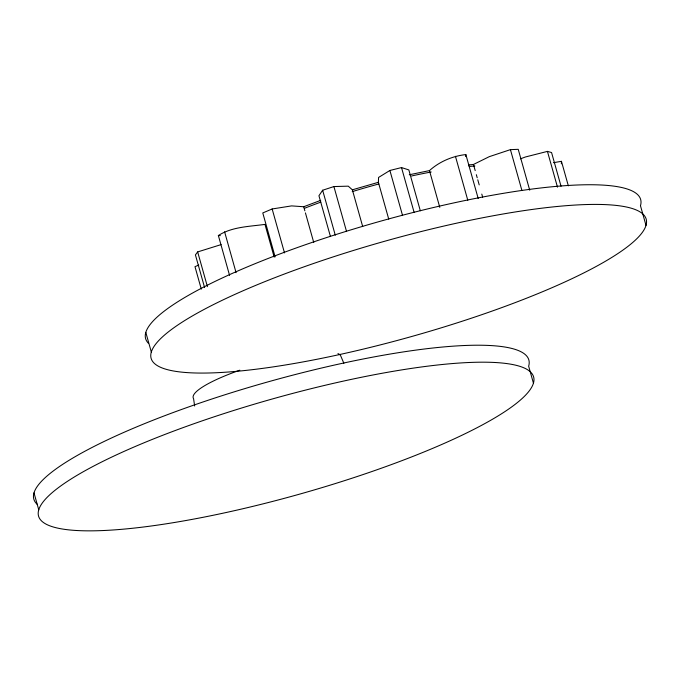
<?xml version="1.0" encoding="UTF-8"?>
<svg xmlns="http://www.w3.org/2000/svg" width="680" height="680" viewBox="0 0 680 680"><rect width="100%" height="100%" fill="white"/><g stroke="black" fill="none" stroke-linecap="round" stroke-linejoin="round"><path stroke-width="1.02" d="M388.73 219.104L378.386 182.316L378.573 177.446L389.895 170.468L401.514 167.569L408.833 169.915L420.325 210.783M561.365 163.769L561.45 161.321L553.486 162.69M465.57 156.485L465.851 154.572C452.481 156.043 439.467 161.602 429.454 170.603L409.267 174.777M362.695 226.584L352.359 189.805L348.262 186.158L333.905 186.558L322.643 190.238L318.937 195.755L330.463 236.564M221.119 244.604L197.659 251.923L195.423 254.906L204.612 287.598M229.568 275.366L218.365 235.518C231.999 226.754 249.356 226.567 264.971 224.392L274.168 257.091M468.469 164.942L473.467 164.466L489.277 156.663L510.425 149.634L518.228 149.328L529.712 190.196M320.714 200.362L303.697 206.745L291.601 205.895L272.153 208.972L262.777 212.942L275.128 256.878M198.781 265.081L194.981 266.662L201.297 289.136M520.429 158.831L525.402 156.987L547.434 151.394L551.565 152.541L561.042 186.252M352.359 189.805L378.386 182.316M218.365 235.518L220.354 235.62M343.859 363.256L340.544 355.487A76.73 14.773 -15.7 0 0 337.943 353.575M646 225.394A257.108 49.495 -15.7 0 0 289.238 272.204A257.108 49.495 -15.7 0 0 260.772 368.62A257.108 49.495 -15.7 0 0 646 225.394L640.466 205.717A257.108 49.495 -15.7 0 0 382.1 220.753A257.108 49.495 -15.7 0 0 148.249 343.102M561.45 161.321L568.344 185.844M547.434 151.394L557.481 187.153M510.425 149.634L521.917 190.502M473.467 164.466L475.192 170.595M476.34 174.683L477.198 177.752M477.776 179.792L479.213 184.9M481.797 194.097L482.656 197.166M533.435 383.171A257.108 49.495 -15.7 0 0 176.672 429.981A257.108 49.495 -15.7 0 0 148.206 526.396A257.108 49.495 -15.7 0 0 533.435 383.171L528.658 366.197A257.108 49.495 -15.7 0 0 267.818 381.922A257.108 49.495 -15.7 0 0 37.264 504.373M465.851 154.572L478.202 198.509M455.438 156.29L467.789 200.226M429.454 170.603L439.79 207.383M401.514 167.569L414.154 212.525M389.895 170.468L402.534 215.424M333.905 186.558L346.545 231.514M322.643 190.238L335.282 235.195M303.697 206.745L304.844 210.834M305.422 212.874L313.752 242.505M272.153 208.972L284.503 252.909M224.596 231.786L236.079 272.663M197.659 251.923L207.425 286.662M145.809 332.409L151.343 352.087M34 492.889L38.768 509.864M194.65 406.011L193.579 398.684A76.73 14.773 -15.7 0 1 239.819 370.192M304.427 208.327A146.838 28.271 -15.7 0 1 320.841 202.121M352.231 191.641A146.838 28.271 -15.7 0 1 378.845 183.974M411.502 175.993A146.838 28.271 -15.7 0 1 431.205 171.989M469.158 166.481A146.838 28.271 -15.7 0 1 474.869 165.996"/></g></svg>
